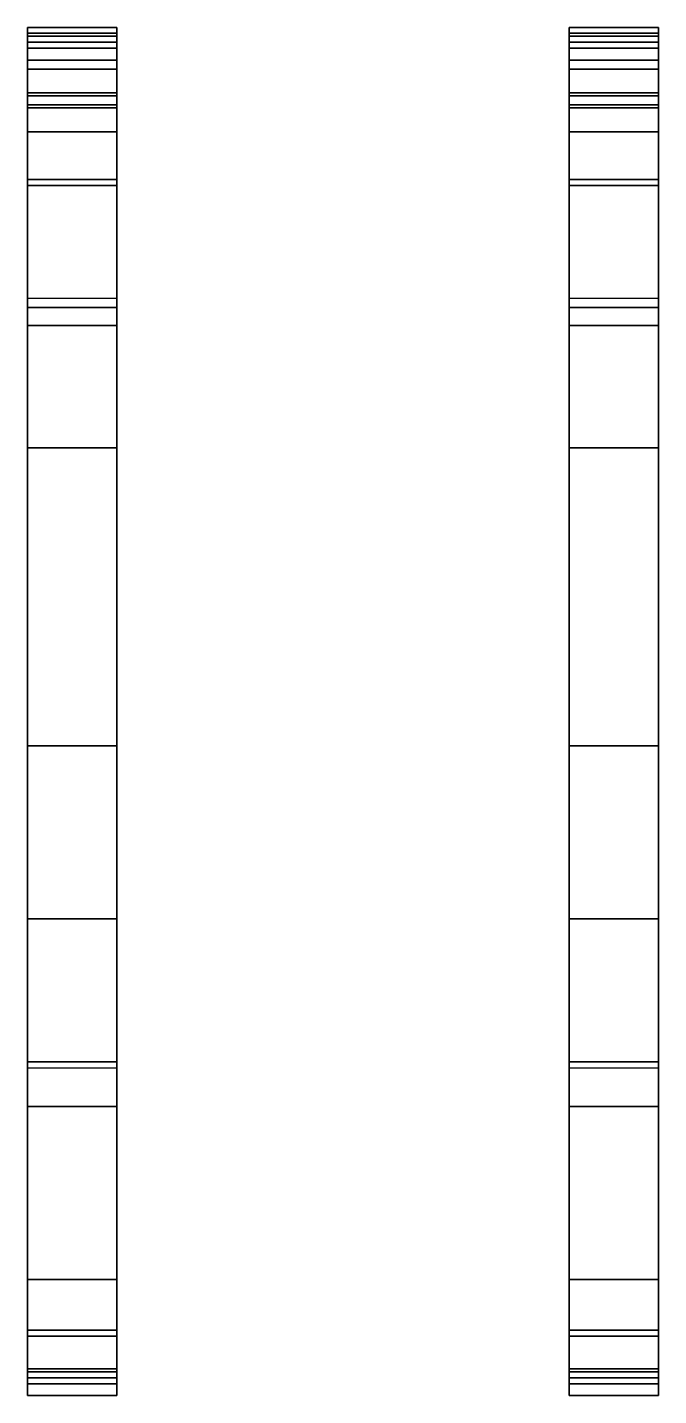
# Model space of a CAD drawing. Extents: x -1.06 to 1.06, y -2.32 to 2.27.
import ezdxf

# ---------------------------------------------------------------- set-up
doc = ezdxf.new("R2010")
doc.units = 0
doc.layers.add('TRACKS', color=3, linetype='CONTINUOUS')

msp = doc.modelspace()

# ---------------------------------------------------------------- linework, layer by layer
at = {"layer": 'TRACKS'}
for points in [[(-1.06, 2.24, 0.37), (-1.06, 2.27, 0.37), (-1.06, 2.25, 0.25), (-1.06, 2.22, 0.27)], [(-1.06, 2.25, 0.25), (-1.06, 2.27, 0.37), (-0.76, 2.27, 0.37), (-0.76, 2.25, 0.25)], [(-1.06, 2.27, 0.37), (-1.06, 2.22, 0.56), (-0.76, 2.22, 0.56), (-0.76, 2.27, 0.37)], [(-1.06, 2.2, 0.53), (-1.06, 2.22, 0.56), (-1.06, 2.27, 0.37), (-1.06, 2.24, 0.37)], [(-1.06, 2.16, 0.12), (-1.06, 2.25, 0.25), (-0.76, 2.25, 0.25), (-0.76, 2.16, 0.12)], [(-1.06, 2.22, 0.27), (-1.06, 2.25, 0.25), (-1.06, 2.16, 0.12), (-1.06, 2.13, 0.13)], [(-0.76, 2.25, 0.25), (-0.76, 2.27, 0.37), (-0.76, 2.24, 0.37), (-0.76, 2.22, 0.27)], [(-0.76, 2.27, 0.37), (-0.76, 2.22, 0.56), (-0.76, 2.2, 0.53), (-0.76, 2.24, 0.37)], [(-0.76, 2.16, 0.12), (-0.76, 2.25, 0.25), (-0.76, 2.22, 0.27), (-0.76, 2.13, 0.13)], [(0.76, 2.24, 0.37), (0.76, 2.27, 0.37), (0.76, 2.25, 0.25), (0.76, 2.22, 0.27)], [(0.76, 2.25, 0.25), (0.76, 2.27, 0.37), (1.06, 2.27, 0.37), (1.06, 2.25, 0.25)], [(0.76, 2.27, 0.37), (0.76, 2.22, 0.56), (1.06, 2.22, 0.56), (1.06, 2.27, 0.37)], [(0.76, 2.2, 0.53), (0.76, 2.22, 0.56), (0.76, 2.27, 0.37), (0.76, 2.24, 0.37)], [(0.76, 2.16, 0.12), (0.76, 2.25, 0.25), (1.06, 2.25, 0.25), (1.06, 2.16, 0.12)], [(0.76, 2.22, 0.27), (0.76, 2.25, 0.25), (0.76, 2.16, 0.12), (0.76, 2.13, 0.13)], [(1.06, 2.25, 0.25), (1.06, 2.27, 0.37), (1.06, 2.24, 0.37), (1.06, 2.22, 0.27)], [(1.06, 2.27, 0.37), (1.06, 2.22, 0.56), (1.06, 2.2, 0.53), (1.06, 2.24, 0.37)], [(1.06, 2.16, 0.12), (1.06, 2.25, 0.25), (1.06, 2.22, 0.27), (1.06, 2.13, 0.13)], [(-0.76, 2.22, 0.27), (-0.76, 2.24, 0.37), (-1.06, 2.24, 0.37), (-1.06, 2.22, 0.27)], [(-0.76, 2.24, 0.37), (-0.76, 2.2, 0.53), (-1.06, 2.2, 0.53), (-1.06, 2.24, 0.37)], [(-1.06, 2.22, 0.56), (-1.06, 2.05, 0.7), (-0.76, 2.05, 0.7), (-0.76, 2.22, 0.56)], [(-1.06, 2.04, 0.66), (-1.06, 2.05, 0.7), (-1.06, 2.22, 0.56), (-1.06, 2.2, 0.53)], [(-0.76, 2.13, 0.13), (-0.76, 2.22, 0.27), (-1.06, 2.22, 0.27), (-1.06, 2.13, 0.13)], [(-0.76, 2.22, 0.56), (-0.76, 2.05, 0.7), (-0.76, 2.04, 0.66), (-0.76, 2.2, 0.53)], [(1.06, 2.22, 0.27), (1.06, 2.24, 0.37), (0.76, 2.24, 0.37), (0.76, 2.22, 0.27)], [(1.06, 2.24, 0.37), (1.06, 2.2, 0.53), (0.76, 2.2, 0.53), (0.76, 2.24, 0.37)], [(0.76, 2.22, 0.56), (0.76, 2.05, 0.7), (1.06, 2.05, 0.7), (1.06, 2.22, 0.56)], [(0.76, 2.04, 0.66), (0.76, 2.05, 0.7), (0.76, 2.22, 0.56), (0.76, 2.2, 0.53)], [(1.06, 2.13, 0.13), (1.06, 2.22, 0.27), (0.76, 2.22, 0.27), (0.76, 2.13, 0.13)], [(1.06, 2.22, 0.56), (1.06, 2.05, 0.7), (1.06, 2.04, 0.66), (1.06, 2.2, 0.53)], [(-0.76, 2.2, 0.53), (-0.76, 2.04, 0.66), (-1.06, 2.04, 0.66), (-1.06, 2.2, 0.53)], [(-1.06, 2.13, 0.13), (-1.06, 2.16, 0.12), (-1.06, 2.01, 0.04), (-1.06, 2, 0.07)], [(-1.06, 2.01, 0.04), (-1.06, 2.16, 0.12), (-0.76, 2.16, 0.12), (-0.76, 2.01, 0.04)], [(-0.76, 2.01, 0.04), (-0.76, 2.16, 0.12), (-0.76, 2.13, 0.13), (-0.76, 2, 0.07)], [(1.06, 2.2, 0.53), (1.06, 2.04, 0.66), (0.76, 2.04, 0.66), (0.76, 2.2, 0.53)], [(0.76, 2.01, 0.04), (0.76, 2.16, 0.12), (1.06, 2.16, 0.12), (1.06, 2.01, 0.04)], [(0.76, 2.13, 0.13), (0.76, 2.16, 0.12), (0.76, 2.01, 0.04), (0.76, 2, 0.07)], [(1.06, 2.01, 0.04), (1.06, 2.16, 0.12), (1.06, 2.13, 0.13), (1.06, 2, 0.07)], [(-0.76, 2, 0.07), (-0.76, 2.13, 0.13), (-1.06, 2.13, 0.13), (-1.06, 2, 0.07)], [(1.06, 2, 0.07), (1.06, 2.13, 0.13), (0.76, 2.13, 0.13), (0.76, 2, 0.07)], [(-1.06, 1.92, 0.69), (-1.06, 1.92, 0.72), (-1.06, 2.05, 0.7), (-1.06, 2.04, 0.66)], [(-1.06, 2.05, 0.7), (-1.06, 1.92, 0.72), (-0.76, 1.92, 0.72), (-0.76, 2.05, 0.7)], [(-0.76, 2.04, 0.66), (-0.76, 1.92, 0.69), (-1.06, 1.92, 0.69), (-1.06, 2.04, 0.66)], [(-0.76, 2.05, 0.7), (-0.76, 1.92, 0.72), (-0.76, 1.92, 0.69), (-0.76, 2.04, 0.66)], [(0.76, 2.05, 0.7), (0.76, 1.92, 0.72), (1.06, 1.92, 0.72), (1.06, 2.05, 0.7)], [(0.76, 1.92, 0.69), (0.76, 1.92, 0.72), (0.76, 2.05, 0.7), (0.76, 2.04, 0.66)], [(1.06, 2.04, 0.66), (1.06, 1.92, 0.69), (0.76, 1.92, 0.69), (0.76, 2.04, 0.66)], [(1.06, 2.05, 0.7), (1.06, 1.92, 0.72), (1.06, 1.92, 0.69), (1.06, 2.04, 0.66)], [(-1.06, 1.36), (-1.06, 2.01, 0.04), (-0.76, 2.01, 0.04), (-0.76, 1.36)], [(-1.06, 2, 0.07), (-1.06, 2.01, 0.04), (-1.06, 1.36), (-1.06, 1.33, 0.03)], [(-0.76, 1.33, 0.03), (-0.76, 2, 0.07), (-1.06, 2, 0.07), (-1.06, 1.33, 0.03)], [(-0.76, 1.36), (-0.76, 2.01, 0.04), (-0.76, 2, 0.07), (-0.76, 1.33, 0.03)], [(0.76, 1.36), (0.76, 2.01, 0.04), (1.06, 2.01, 0.04), (1.06, 1.36)], [(0.76, 2, 0.07), (0.76, 2.01, 0.04), (0.76, 1.36), (0.76, 1.33, 0.03)], [(1.06, 1.33, 0.03), (1.06, 2, 0.07), (0.76, 2, 0.07), (0.76, 1.33, 0.03)], [(1.06, 1.36), (1.06, 2.01, 0.04), (1.06, 2, 0.07), (1.06, 1.33, 0.03)], [(-1.06, 1.74, 0.7), (-1.06, 1.76, 0.74), (-1.06, 1.92, 0.72), (-1.06, 1.92, 0.69)], [(-0.76, 1.92, 0.69), (-0.76, 1.74, 0.7), (-1.06, 1.74, 0.7), (-1.06, 1.92, 0.69)], [(-1.06, 1.92, 0.72), (-1.06, 1.76, 0.74), (-0.76, 1.76, 0.74), (-0.76, 1.92, 0.72)], [(-0.76, 1.92, 0.72), (-0.76, 1.76, 0.74), (-0.76, 1.74, 0.7), (-0.76, 1.92, 0.69)], [(0.76, 1.74, 0.7), (0.76, 1.76, 0.74), (0.76, 1.92, 0.72), (0.76, 1.92, 0.69)], [(1.06, 1.92, 0.69), (1.06, 1.74, 0.7), (0.76, 1.74, 0.7), (0.76, 1.92, 0.69)], [(0.76, 1.92, 0.72), (0.76, 1.76, 0.74), (1.06, 1.76, 0.74), (1.06, 1.92, 0.72)], [(1.06, 1.92, 0.72), (1.06, 1.76, 0.74), (1.06, 1.74, 0.7), (1.06, 1.92, 0.69)], [(-1.06, 1.27, 0.78), (-1.06, 1.27, 0.81), (-1.06, 1.76, 0.74), (-1.06, 1.74, 0.7)], [(-1.06, 1.76, 0.74), (-1.06, 1.27, 0.81), (-0.76, 1.27, 0.81), (-0.76, 1.76, 0.74)], [(-0.76, 1.76, 0.74), (-0.76, 1.27, 0.81), (-0.76, 1.27, 0.78), (-0.76, 1.74, 0.7)], [(0.76, 1.27, 0.78), (0.76, 1.27, 0.81), (0.76, 1.76, 0.74), (0.76, 1.74, 0.7)], [(0.76, 1.76, 0.74), (0.76, 1.27, 0.81), (1.06, 1.27, 0.81), (1.06, 1.76, 0.74)], [(1.06, 1.76, 0.74), (1.06, 1.27, 0.81), (1.06, 1.27, 0.78), (1.06, 1.74, 0.7)], [(-0.76, 1.74, 0.7), (-0.76, 1.27, 0.78), (-1.06, 1.27, 0.78), (-1.06, 1.74, 0.7)], [(1.06, 1.74, 0.7), (1.06, 1.27, 0.78), (0.76, 1.27, 0.78), (0.76, 1.74, 0.7)], [(-1.06, 1.33, 0.03), (-1.06, 1.36), (-1.06, -1.22), (-1.06, -1.2, 0.03)], [(-0.76, -1.22), (-0.76, 1.36), (-0.76, 1.33, 0.03), (-0.76, -1.2, 0.03)], [(0.76, 1.33, 0.03), (0.76, 1.36), (0.76, -1.22), (0.76, -1.2, 0.03)], [(1.06, -1.22), (1.06, 1.36), (1.06, 1.33, 0.03), (1.06, -1.2, 0.03)], [(-0.76, -1.2, 0.03), (-0.76, 1.33, 0.03), (-1.06, 1.33, 0.03), (-1.06, -1.2, 0.03)], [(1.06, -1.2, 0.03), (1.06, 1.33, 0.03), (0.76, 1.33, 0.03), (0.76, -1.2, 0.03)], [(-0.76, 1.27, 0.78), (-0.76, 0.86, 0.84), (-1.06, 0.86, 0.84), (-1.06, 1.27, 0.78)], [(-1.06, 0.86, 0.84), (-1.06, 0.86, 0.87), (-1.06, 1.27, 0.81), (-1.06, 1.27, 0.78)], [(-1.06, 1.27, 0.81), (-1.06, 0.86, 0.87), (-0.76, 0.86, 0.87), (-0.76, 1.27, 0.81)], [(-0.76, 1.27, 0.81), (-0.76, 0.86, 0.87), (-0.76, 0.86, 0.84), (-0.76, 1.27, 0.78)], [(0.76, 1.27, 0.81), (0.76, 0.86, 0.87), (1.06, 0.86, 0.87), (1.06, 1.27, 0.81)], [(1.06, 1.27, 0.78), (1.06, 0.86, 0.84), (0.76, 0.86, 0.84), (0.76, 1.27, 0.78)], [(0.76, 0.86, 0.84), (0.76, 0.86, 0.87), (0.76, 1.27, 0.81), (0.76, 1.27, 0.78)], [(1.06, 1.27, 0.81), (1.06, 0.86, 0.87), (1.06, 0.86, 0.84), (1.06, 1.27, 0.78)], [(-1.06, -0.14, 0.89), (-1.06, -0.14, 0.92), (-1.06, 0.86, 0.87), (-1.06, 0.86, 0.84)], [(-0.76, 0.86, 0.84), (-0.76, -0.14, 0.89), (-1.06, -0.14, 0.89), (-1.06, 0.86, 0.84)], [(-1.06, 0.86, 0.87), (-1.06, -0.14, 0.92), (-0.76, -0.14, 0.92), (-0.76, 0.86, 0.87)], [(-0.76, 0.86, 0.87), (-0.76, -0.14, 0.92), (-0.76, -0.14, 0.89), (-0.76, 0.86, 0.84)], [(0.76, -0.14, 0.89), (0.76, -0.14, 0.92), (0.76, 0.86, 0.87), (0.76, 0.86, 0.84)], [(1.06, 0.86, 0.84), (1.06, -0.14, 0.89), (0.76, -0.14, 0.89), (0.76, 0.86, 0.84)], [(0.76, 0.86, 0.87), (0.76, -0.14, 0.92), (1.06, -0.14, 0.92), (1.06, 0.86, 0.87)], [(1.06, 0.86, 0.87), (1.06, -0.14, 0.92), (1.06, -0.14, 0.89), (1.06, 0.86, 0.84)], [(-1.06, -0.14, 0.92), (-1.06, -0.72, 0.98), (-0.76, -0.72, 0.98), (-0.76, -0.14, 0.92)], [(-0.76, -0.14, 0.89), (-0.76, -0.72, 0.94), (-1.06, -0.72, 0.94), (-1.06, -0.14, 0.89)], [(-1.06, -0.72, 0.94), (-1.06, -0.72, 0.98), (-1.06, -0.14, 0.92), (-1.06, -0.14, 0.89)], [(-0.76, -0.14, 0.92), (-0.76, -0.72, 0.98), (-0.76, -0.72, 0.94), (-0.76, -0.14, 0.89)], [(0.76, -0.14, 0.92), (0.76, -0.72, 0.98), (1.06, -0.72, 0.98), (1.06, -0.14, 0.92)], [(1.06, -0.14, 0.89), (1.06, -0.72, 0.94), (0.76, -0.72, 0.94), (0.76, -0.14, 0.89)], [(0.76, -0.72, 0.94), (0.76, -0.72, 0.98), (0.76, -0.14, 0.92), (0.76, -0.14, 0.89)], [(1.06, -0.14, 0.92), (1.06, -0.72, 0.98), (1.06, -0.72, 0.94), (1.06, -0.14, 0.89)], [(-1.06, -0.72, 0.98), (-1.06, -1.35, 0.99), (-0.76, -1.35, 0.99), (-0.76, -0.72, 0.98)], [(-0.76, -0.72, 0.94), (-0.76, -1.35, 0.96), (-1.06, -1.35, 0.96), (-1.06, -0.72, 0.94)], [(-1.06, -1.35, 0.96), (-1.06, -1.35, 0.99), (-1.06, -0.72, 0.98), (-1.06, -0.72, 0.94)], [(-0.76, -0.72, 0.98), (-0.76, -1.35, 0.99), (-0.76, -1.35, 0.96), (-0.76, -0.72, 0.94)], [(0.76, -0.72, 0.98), (0.76, -1.35, 0.99), (1.06, -1.35, 0.99), (1.06, -0.72, 0.98)], [(1.06, -0.72, 0.94), (1.06, -1.35, 0.96), (0.76, -1.35, 0.96), (0.76, -0.72, 0.94)], [(0.76, -1.35, 0.96), (0.76, -1.35, 0.99), (0.76, -0.72, 0.98), (0.76, -0.72, 0.94)], [(1.06, -0.72, 0.98), (1.06, -1.35, 0.99), (1.06, -1.35, 0.96), (1.06, -0.72, 0.94)], [(-0.76, -2.1, 0.33), (-0.76, -1.2, 0.03), (-1.06, -1.2, 0.03), (-1.06, -2.1, 0.33)], [(-1.06, -1.2, 0.03), (-1.06, -1.22), (-1.06, -2.1, 0.29), (-1.06, -2.1, 0.33)], [(-1.06, -2.1, 0.29), (-1.06, -1.22), (-0.76, -1.22), (-0.76, -2.1, 0.29)], [(-0.76, -2.1, 0.29), (-0.76, -1.22), (-0.76, -1.2, 0.03), (-0.76, -2.1, 0.33)], [(1.06, -2.1, 0.33), (1.06, -1.2, 0.03), (0.76, -1.2, 0.03), (0.76, -2.1, 0.33)], [(0.76, -1.2, 0.03), (0.76, -1.22), (0.76, -2.1, 0.29), (0.76, -2.1, 0.33)], [(0.76, -2.1, 0.29), (0.76, -1.22), (1.06, -1.22), (1.06, -2.1, 0.29)], [(1.06, -2.1, 0.29), (1.06, -1.22), (1.06, -1.2, 0.03), (1.06, -2.1, 0.33)], [(-0.76, -1.35, 0.96), (-0.76, -1.93, 1), (-1.06, -1.93, 1), (-1.06, -1.35, 0.96)], [(-1.06, -1.35, 0.99), (-1.06, -1.93, 1.03), (-0.76, -1.93, 1.03), (-0.76, -1.35, 0.99)], [(-1.06, -1.93, 1), (-1.06, -1.93, 1.03), (-1.06, -1.35, 0.99), (-1.06, -1.35, 0.96)], [(-0.76, -1.35, 0.99), (-0.76, -1.93, 1.03), (-0.76, -1.93, 1), (-0.76, -1.35, 0.96)], [(1.06, -1.35, 0.96), (1.06, -1.93, 1), (0.76, -1.93, 1), (0.76, -1.35, 0.96)], [(0.76, -1.35, 0.99), (0.76, -1.93, 1.03), (1.06, -1.93, 1.03), (1.06, -1.35, 0.99)], [(0.76, -1.93, 1), (0.76, -1.93, 1.03), (0.76, -1.35, 0.99), (0.76, -1.35, 0.96)], [(1.06, -1.35, 0.99), (1.06, -1.93, 1.03), (1.06, -1.93, 1), (1.06, -1.35, 0.96)], [(-0.76, -1.93, 1), (-0.76, -2.1, 0.95), (-1.06, -2.1, 0.95), (-1.06, -1.93, 1)], [(-1.06, -1.93, 1.03), (-1.06, -2.12, 0.98), (-0.76, -2.12, 0.98), (-0.76, -1.93, 1.03)], [(-1.06, -2.1, 0.95), (-1.06, -2.12, 0.98), (-1.06, -1.93, 1.03), (-1.06, -1.93, 1)], [(-0.76, -1.93, 1.03), (-0.76, -2.12, 0.98), (-0.76, -2.1, 0.95), (-0.76, -1.93, 1)], [(1.06, -1.93, 1), (1.06, -2.1, 0.95), (0.76, -2.1, 0.95), (0.76, -1.93, 1)], [(0.76, -1.93, 1.03), (0.76, -2.12, 0.98), (1.06, -2.12, 0.98), (1.06, -1.93, 1.03)], [(0.76, -2.1, 0.95), (0.76, -2.12, 0.98), (0.76, -1.93, 1.03), (0.76, -1.93, 1)], [(1.06, -1.93, 1.03), (1.06, -2.12, 0.98), (1.06, -2.1, 0.95), (1.06, -1.93, 1)], [(-0.76, -2.23, 0.46), (-0.76, -2.1, 0.33), (-1.06, -2.1, 0.33), (-1.06, -2.23, 0.46)], [(-1.06, -2.1, 0.33), (-1.06, -2.1, 0.29), (-1.06, -2.24, 0.43), (-1.06, -2.23, 0.46)], [(-1.06, -2.24, 0.43), (-1.06, -2.1, 0.29), (-0.76, -2.1, 0.29), (-0.76, -2.24, 0.43)], [(-1.06, -2.23, 0.82), (-1.06, -2.26, 0.84), (-1.06, -2.12, 0.98), (-1.06, -2.1, 0.95)], [(-0.76, -2.1, 0.95), (-0.76, -2.23, 0.82), (-1.06, -2.23, 0.82), (-1.06, -2.1, 0.95)], [(-0.76, -2.24, 0.43), (-0.76, -2.1, 0.29), (-0.76, -2.1, 0.33), (-0.76, -2.23, 0.46)], [(-0.76, -2.12, 0.98), (-0.76, -2.26, 0.84), (-0.76, -2.23, 0.82), (-0.76, -2.1, 0.95)], [(1.06, -2.23, 0.46), (1.06, -2.1, 0.33), (0.76, -2.1, 0.33), (0.76, -2.23, 0.46)], [(0.76, -2.24, 0.43), (0.76, -2.1, 0.29), (1.06, -2.1, 0.29), (1.06, -2.24, 0.43)], [(0.76, -2.1, 0.33), (0.76, -2.1, 0.29), (0.76, -2.24, 0.43), (0.76, -2.23, 0.46)], [(0.76, -2.23, 0.82), (0.76, -2.26, 0.84), (0.76, -2.12, 0.98), (0.76, -2.1, 0.95)], [(1.06, -2.1, 0.95), (1.06, -2.23, 0.82), (0.76, -2.23, 0.82), (0.76, -2.1, 0.95)], [(1.06, -2.24, 0.43), (1.06, -2.1, 0.29), (1.06, -2.1, 0.33), (1.06, -2.23, 0.46)], [(1.06, -2.12, 0.98), (1.06, -2.26, 0.84), (1.06, -2.23, 0.82), (1.06, -2.1, 0.95)], [(-1.06, -2.12, 0.98), (-1.06, -2.26, 0.84), (-0.76, -2.26, 0.84), (-0.76, -2.12, 0.98)], [(0.76, -2.12, 0.98), (0.76, -2.26, 0.84), (1.06, -2.26, 0.84), (1.06, -2.12, 0.98)], [(-0.76, -2.28, 0.64), (-0.76, -2.23, 0.46), (-1.06, -2.23, 0.46), (-1.06, -2.28, 0.64)], [(-1.06, -2.23, 0.46), (-1.06, -2.24, 0.43), (-1.06, -2.32, 0.64), (-1.06, -2.28, 0.64)], [(-0.76, -2.23, 0.82), (-0.76, -2.28, 0.64), (-1.06, -2.28, 0.64), (-1.06, -2.23, 0.82)], [(-1.06, -2.28, 0.64), (-1.06, -2.32, 0.64), (-1.06, -2.26, 0.84), (-1.06, -2.23, 0.82)], [(-1.06, -2.32, 0.64), (-1.06, -2.24, 0.43), (-0.76, -2.24, 0.43), (-0.76, -2.32, 0.64)], [(-0.76, -2.32, 0.64), (-0.76, -2.24, 0.43), (-0.76, -2.23, 0.46), (-0.76, -2.28, 0.64)], [(-0.76, -2.26, 0.84), (-0.76, -2.32, 0.64), (-0.76, -2.28, 0.64), (-0.76, -2.23, 0.82)], [(1.06, -2.28, 0.64), (1.06, -2.23, 0.46), (0.76, -2.23, 0.46), (0.76, -2.28, 0.64)], [(0.76, -2.23, 0.46), (0.76, -2.24, 0.43), (0.76, -2.32, 0.64), (0.76, -2.28, 0.64)], [(1.06, -2.23, 0.82), (1.06, -2.28, 0.64), (0.76, -2.28, 0.64), (0.76, -2.23, 0.82)], [(0.76, -2.28, 0.64), (0.76, -2.32, 0.64), (0.76, -2.26, 0.84), (0.76, -2.23, 0.82)], [(0.76, -2.32, 0.64), (0.76, -2.24, 0.43), (1.06, -2.24, 0.43), (1.06, -2.32, 0.64)], [(1.06, -2.32, 0.64), (1.06, -2.24, 0.43), (1.06, -2.23, 0.46), (1.06, -2.28, 0.64)], [(1.06, -2.26, 0.84), (1.06, -2.32, 0.64), (1.06, -2.28, 0.64), (1.06, -2.23, 0.82)], [(-1.06, -2.26, 0.84), (-1.06, -2.32, 0.64), (-0.76, -2.32, 0.64), (-0.76, -2.26, 0.84)], [(0.76, -2.26, 0.84), (0.76, -2.32, 0.64), (1.06, -2.32, 0.64), (1.06, -2.26, 0.84)]]:
    msp.add_3dface(points, dxfattribs=at)

doc.saveas('drawing.dxf')
